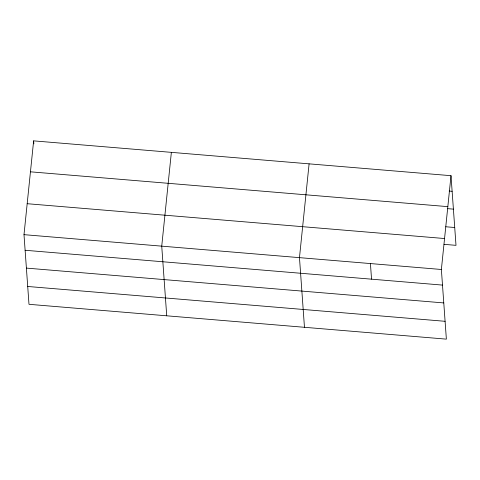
<?xml version="1.0" encoding="UTF-8"?>
<svg xmlns="http://www.w3.org/2000/svg" width="480" height="480" viewBox="0 0 480 480"><rect width="100%" height="100%" fill="white"/><g stroke="black" fill="none" stroke-linecap="round" stroke-linejoin="round"><path stroke-width="0.72" d="M451.008 175.692L441.378 269.484L446.37 339.138L28.992 304.308L24 234.66L33.63 140.862L451.008 175.692L456 245.34L444.048 244.344M171.366 152.358L161.736 246.15L166.728 315.804M309.096 163.848L299.472 257.64L304.464 327.294M449.136 191.058L452.124 191.304M30.45 171.816L447.828 206.64M447.432 208.638L453.402 209.136M445.758 226.764L454.722 227.508M27.18 203.706L444.558 238.53M24 234.66L441.378 269.484M25.122 250.272L442.5 285.096M26.4 268.104L443.778 302.928M27.714 286.476L445.092 321.306M370.422 263.562L371.544 279.18M33.63 140.862L33.84 143.838"/></g></svg>
